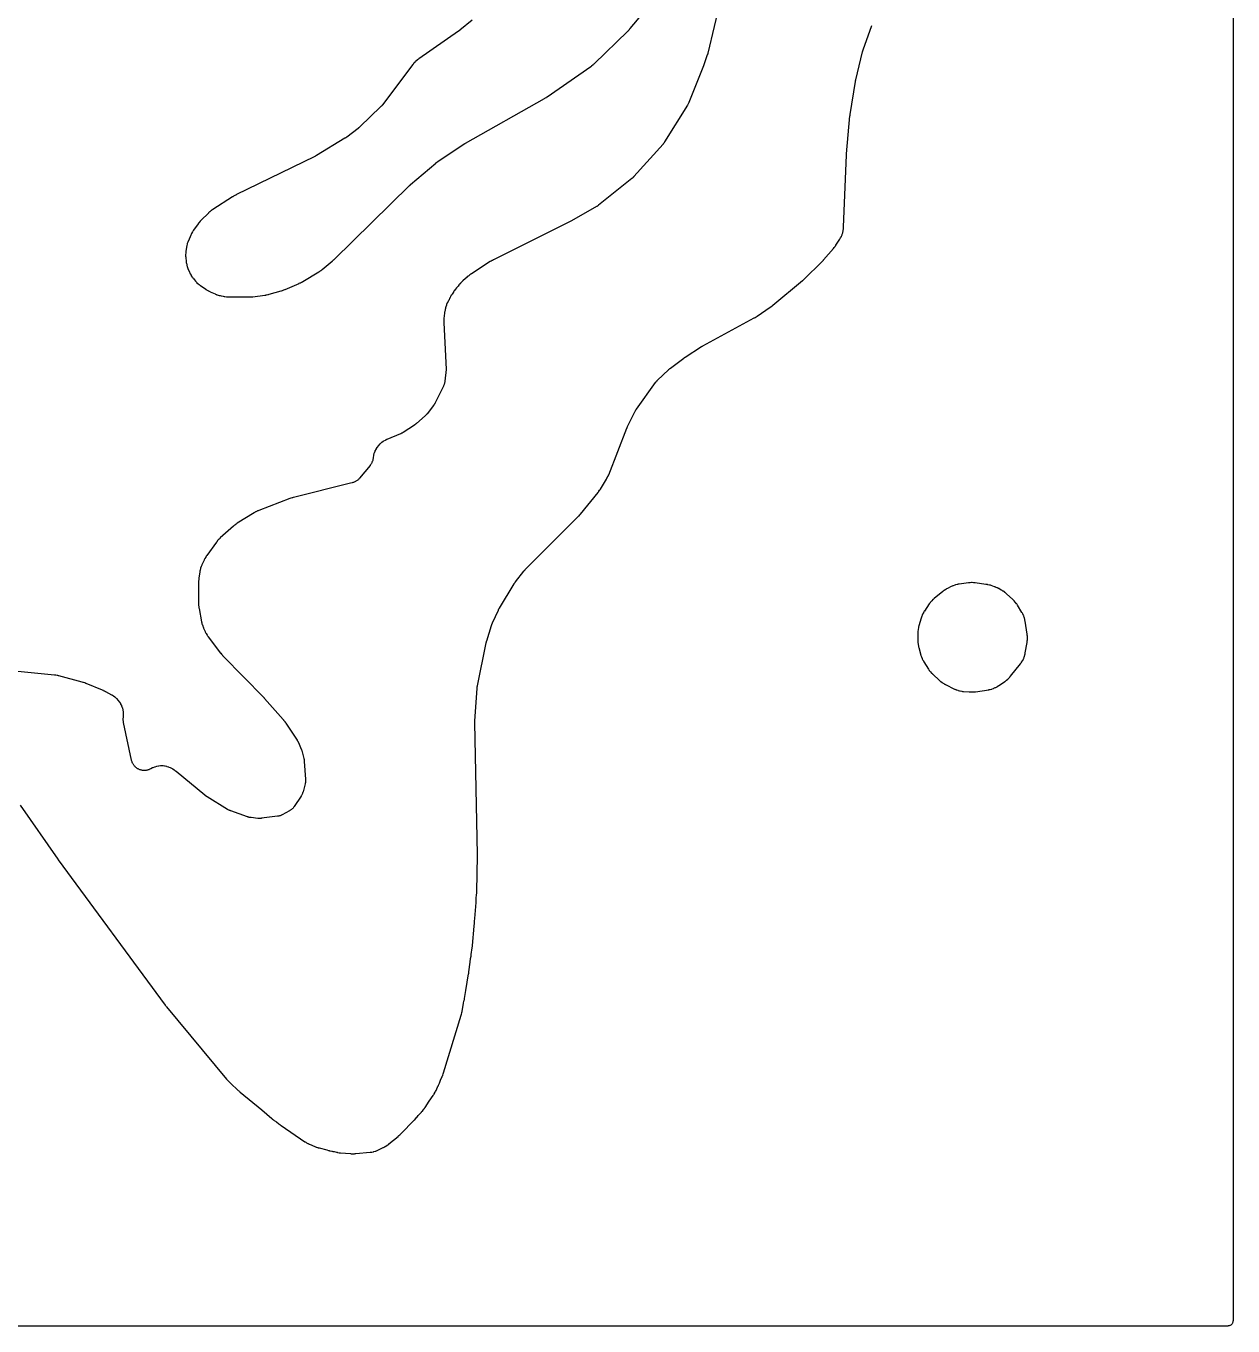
# Model space of a CAD drawing. Header units: millimetres. Extents: x 0 to 300, y 0 to 300.
# Drawn here: x 160.7 to 300, y -0.1 to 150 of the extents above; entities that cross this region are included whole.
import ezdxf

# ---------------------------------------------------------------- set-up
doc = ezdxf.new("R2010")
doc.units = ezdxf.units.MM
doc.layers.add('CUT', color=7, linetype='CONTINUOUS')

msp = doc.modelspace()

# ---------------------------------------------------------------- linework, layer by layer
at = {"layer": 'CUT'}
for points in [[(300.0266, 298.5625), (300.0266, 1.4375), (300.0266, 0.5522), (300.023, 0.4788), (300.0143, 0.4206), (300.0001, 0.3635), (299.9802, 0.3082), (299.9551, 0.255), (299.9249, 0.2046), (299.8898, 0.1573), (299.8503, 0.1137), (299.8068, 0.0743), (299.7595, 0.0392), (299.7091, 0.009), (299.6559, -0.0162), (299.6005, -0.036), (299.5435, -0.0503), (299.4853, -0.0589), (299.4119, -0.0625), (298.5266, -0.0625), (1.4375, -0.0625)], [(240.8376, 153.0595), (239.3937, 146.876), (239.3912, 146.8653), (239.385, 146.8404), (239.3823, 146.8297), (239.3789, 146.8167), (239.3761, 146.806), (239.3693, 146.7812), (239.3664, 146.7706), (239.3629, 146.7585), (239.3598, 146.7479), (239.3524, 146.7233), (239.3492, 146.7127), (239.3452, 146.6999), (239.3419, 146.6894), (239.3339, 146.665), (239.3304, 146.6545), (238.9004, 145.3879), (237.197, 141.1633), (237.1933, 141.1543), (237.1875, 141.1404), (237.1777, 141.1176), (237.1643, 141.0877), (237.0506, 140.8771), (234.4101, 136.6257), (234.4049, 136.6174), (234.3967, 136.6045), (234.3829, 136.5835), (234.3639, 136.5555), (234.3467, 136.5309), (234.3327, 136.5117), (234.3246, 136.5007), (234.3216, 136.4967), (234.3035, 136.4734), (234.2625, 136.4222), (234.2373, 136.3921), (234.2285, 136.3821), (234.222, 136.3747), (230.8523, 132.6133), (230.8461, 132.6064), (230.8364, 132.5959), (230.8202, 132.5787), (230.7982, 132.5558), (230.7784, 132.5359), (230.7624, 132.5203), (230.7532, 132.5115), (230.7497, 132.5082), (230.7294, 132.4895), (230.6835, 132.4486), (230.6554, 132.4246), (230.6458, 132.4167), (230.6386, 132.4109), (226.7836, 129.3164), (226.778, 129.312), (226.765, 129.3018), (226.7626, 129.2999), (226.737, 129.2805), (226.6851, 129.2427), (226.667, 129.2299), (226.6414, 129.2132), (226.5725, 129.17), (226.5426, 129.152), (223.6508, 127.4914), (214.716, 123.0482), (214.6647, 123.023), (214.6489, 123.0149), (214.6468, 123.0138), (214.6397, 123.0103), (214.6245, 123.0024), (214.5262, 122.95), (214.5112, 122.9417), (214.3896, 122.8723), (214.3749, 122.8636), (214.2797, 122.8056), (214.2652, 122.7965), (212.0906, 121.3848), (212.083, 121.3797), (212.0479, 121.357), (212.0297, 121.3447), (211.913, 121.2627), (211.8952, 121.2498), (211.7526, 121.1416), (211.7353, 121.1281), (211.6249, 121.0378), (211.6081, 121.0236), (211.1315, 120.604), (211.1203, 120.5939), (211.0486, 120.5274), (211.0377, 120.5171), (210.9956, 120.4761), (210.9745, 120.4546), (210.8415, 120.3114), (210.8216, 120.2888), (210.7838, 120.2439), (210.7743, 120.2322), (210.7133, 120.1558), (210.7041, 120.1439), (210.5682, 119.9645), (210.5037, 119.9004), (210.4945, 119.891), (210.4353, 119.8295), (210.4263, 119.8199), (210.3915, 119.7821), (210.3741, 119.7624), (210.2655, 119.6335), (210.2335, 119.5919), (210.1366, 119.4541), (210.1219, 119.4322), (210.0943, 119.389), (210.0873, 119.3778), (210.0429, 119.3048), (210.0362, 119.2935), (209.9592, 119.1606), (209.8822, 119.0591), (209.8747, 119.0489), (209.8266, 118.9826), (209.8193, 118.9723), (209.7912, 118.9318), (209.7773, 118.9108), (209.6908, 118.7742), (209.6657, 118.7304), (209.591, 118.5871), (209.5798, 118.5644), (209.5589, 118.5198), (209.5537, 118.5083), (209.5205, 118.4334), (209.5155, 118.4218), (209.4747, 118.3242), (209.424, 118.2368), (209.4161, 118.2227), (209.3656, 118.1298), (209.358, 118.1154), (209.3292, 118.0588), (209.3153, 118.0294), (209.2309, 117.8389), (209.2079, 117.7781), (209.1447, 117.5795), (209.1357, 117.5482), (209.1197, 117.4868), (209.1158, 117.471), (209.0921, 117.368), (209.0886, 117.3521), (209.0837, 117.3278), (209.0751, 117.2997), (209.0605, 117.2425), (209.0231, 117.0572), (209.018, 117.0281), (209.0093, 116.9712), (209.0073, 116.9566), (208.9953, 116.8615), (208.9936, 116.8468), (208.9319, 116.2385), (208.931, 116.228), (208.9248, 116.155), (208.924, 116.1441), (208.9209, 116.0962), (208.9198, 116.0731), (208.9159, 115.9288), (208.9158, 115.9065), (208.9162, 115.8679), (208.9164, 115.8574), (208.9184, 115.7851), (208.9188, 115.7733), (209.1754, 110.365), (209.039, 108.9964), (209.034, 108.9556), (209.0231, 108.8812), (209.0076, 108.8006), (208.9948, 108.7474), (208.9719, 108.6686), (208.9543, 108.6168), (208.9244, 108.5403), (208.8938, 108.4716), (208.8763, 108.4345), (207.9021, 106.49), (207.8971, 106.4802), (207.8894, 106.4651), (207.8761, 106.4405), (207.8579, 106.4076), (207.8411, 106.3788), (207.8274, 106.3562), (207.8194, 106.3433), (207.8165, 106.3386), (207.7985, 106.3111), (207.7575, 106.2509), (207.732, 106.2154), (207.7231, 106.2036), (207.7165, 106.1949), (206.9731, 105.2346), (206.9666, 105.2263), (206.9566, 105.2136), (206.9396, 105.1928), (206.9164, 105.1653), (206.8954, 105.1412), (206.8784, 105.1224), (206.8686, 105.1118), (206.8649, 105.1079), (206.843, 105.0853), (206.7936, 105.036), (206.7633, 105.0071), (206.7528, 104.9976), (206.7451, 104.9906), (205.744, 104.102), (205.7389, 104.0974), (205.7267, 104.0868), (205.7245, 104.0849), (205.7006, 104.0648), (205.652, 104.0255), (205.6351, 104.0122), (205.611, 103.9946), (205.5464, 103.9492), (205.5184, 103.9302), (204.2036, 103.0777), (204.1951, 103.0723), (204.1819, 103.0639), (204.1602, 103.0505), (204.1313, 103.0334), (204.1052, 103.0185), (204.0841, 103.0069), (204.072, 103.0004), (204.0675, 102.998), (204.041, 102.9845), (203.9816, 102.9555), (203.9457, 102.939), (203.9334, 102.9336), (203.9243, 102.9297), (202.3272, 102.2562), (202.3132, 102.2501), (202.2227, 102.2092), (202.2088, 102.2027), (202.1551, 102.1768), (202.1279, 102.1628), (201.9561, 102.0687), (201.9041, 102.0367), (201.745, 101.9272), (201.6965, 101.89), (201.5494, 101.7649), (201.5049, 101.723), (201.3712, 101.5835), (201.3313, 101.5373), (201.2125, 101.385), (201.1774, 101.3349), (201.0747, 101.1713), (201.0449, 101.118), (200.9594, 100.9448), (200.9352, 100.8887), (200.8678, 100.7077), (200.8494, 100.6494), (200.8007, 100.4625), (200.7884, 100.4026), (200.7585, 100.2091), (200.7547, 100.1788), (200.7487, 100.1201), (200.7431, 100.0763), (200.7309, 99.9963), (200.7134, 99.9097), (200.6989, 99.8527), (200.6729, 99.7683), (200.6529, 99.7131), (200.6188, 99.6316), (200.5935, 99.5786), (200.5515, 99.5008), (200.5211, 99.4505), (200.4718, 99.3773), (200.4234, 99.3125), (200.3961, 99.2778), (199.1754, 97.8017), (199.144, 97.7657), (199.0849, 97.7015), (199.0168, 97.6349), (198.9692, 97.5931), (198.8943, 97.534), (198.8425, 97.4975), (198.7619, 97.4467), (198.7065, 97.4158), (198.621, 97.3738), (198.5627, 97.3489), (198.4732, 97.3162), (198.3897, 97.2907), (198.3438, 97.2779), (198.1562, 97.2312), (191.5577, 95.587), (191.5401, 95.5823), (191.5093, 95.5737), (191.4262, 95.5502), (191.4088, 95.545), (191.2672, 95.5005), (191.2499, 95.4947), (191.1382, 95.4558), (191.1211, 95.4496), (187.5614, 94.087), (187.5481, 94.0817), (187.4619, 94.0463), (187.4488, 94.0407), (187.3975, 94.0183), (187.3716, 94.0061), (187.2049, 93.9233), (187.1796, 93.91), (187.1307, 93.8827), (187.1183, 93.8756), (187.0381, 93.8283), (187.0259, 93.8209), (185.0636, 92.6), (185.0526, 92.593), (184.9815, 92.5466), (184.9706, 92.5394), (184.9285, 92.5105), (184.9073, 92.4953), (184.7716, 92.3935), (184.751, 92.3774), (184.7116, 92.345), (184.7016, 92.3366), (184.6371, 92.2813), (184.6273, 92.2727), (183.1039, 90.9075), (183.0922, 90.8967), (183.0168, 90.8254), (183.0053, 90.8143), (182.9612, 90.7703), (182.9392, 90.7472), (182.8004, 90.5932), (182.7797, 90.5689), (182.7405, 90.5205), (182.7306, 90.508), (182.6675, 90.4256), (182.658, 90.4128), (181.5437, 88.8758), (181.5352, 88.8638), (181.4812, 88.7852), (181.473, 88.773), (181.4417, 88.725), (181.4262, 88.7001), (181.3299, 88.5355), (181.3157, 88.5098), (181.2892, 88.459), (181.2826, 88.4459), (181.2406, 88.3602), (181.2343, 88.347), (180.9772, 87.7886), (180.9713, 87.7755), (180.9344, 87.6901), (180.9289, 87.6768), (180.9079, 87.6249), (180.8979, 87.5981), (180.8373, 87.4248), (180.821, 87.3698), (180.7773, 87.1915), (180.7711, 87.1635), (180.7604, 87.1086), (180.7578, 87.0945), (180.7422, 87.0027), (180.7399, 86.9885), (180.6364, 86.2794), (180.6336, 86.2577), (180.6182, 86.1164), (180.6163, 86.0946), (180.6034, 85.9169), (180.6022, 85.895), (180.5972, 85.753), (180.5968, 85.7312), (180.5988, 83.3327), (180.5989, 83.3187), (180.6011, 83.2281), (180.6016, 83.2141), (180.6042, 83.1597), (180.6062, 83.1318), (180.6232, 82.9513), (180.6264, 82.9236), (180.634, 82.8696), (180.6362, 82.8558), (180.6509, 82.7664), (180.6534, 82.7526), (180.9429, 81.2217), (180.9465, 81.2041), (180.9717, 81.0898), (180.9758, 81.0723), (180.993, 81.0042), (181.0028, 80.9696), (181.0734, 80.7467), (181.0853, 80.7127), (181.1105, 80.6472), (181.1172, 80.6305), (181.1625, 80.5226), (181.1697, 80.5061), (181.3556, 80.0975), (181.3626, 80.0825), (181.4098, 79.986), (181.4173, 79.9712), (181.4472, 79.914), (181.4633, 79.8851), (181.5733, 79.7005), (181.591, 79.6726), (181.6271, 79.619), (181.6365, 79.6055), (181.6989, 79.518), (181.7087, 79.5046), (183.1449, 77.6057), (183.1566, 77.5908), (183.2337, 77.4952), (183.2458, 77.4806), (183.3464, 77.3638), (183.359, 77.3496), (183.4421, 77.259), (183.4551, 77.2453), (188.1177, 72.4715), (188.1209, 72.4682), (188.1283, 72.4605), (188.1315, 72.4572), (188.1389, 72.4494), (188.1429, 72.4453), (188.152, 72.4356), (188.156, 72.4314), (188.1628, 72.4241), (188.1666, 72.42), (188.1754, 72.4104), (188.1787, 72.4068), (188.1861, 72.3987), (188.1963, 72.3873), (188.2007, 72.3823), (190.3485, 69.9501), (190.3506, 69.9478), (190.3588, 69.9384), (190.3623, 69.9343), (190.4005, 69.89), (190.4055, 69.8843), (190.4921, 69.7864), (190.5029, 69.774), (190.5281, 69.7444), (190.5373, 69.7334), (190.548, 69.7202), (190.5712, 69.6909), (190.5811, 69.6781), (190.5984, 69.6554), (190.6081, 69.6425), (190.6304, 69.6121), (190.6398, 69.599), (190.6512, 69.583), (190.6604, 69.5697), (190.6816, 69.5385), (190.6906, 69.5251), (191.9649, 67.5791), (191.9702, 67.5709), (191.9789, 67.5573), (191.9991, 67.524), (192.0322, 67.467), (192.0465, 67.4415), (192.0479, 67.4388), (192.0613, 67.4128), (192.0907, 67.3538), (192.1072, 67.3186), (192.1138, 67.3038), (192.1177, 67.2949), (192.4579, 66.505), (192.4607, 66.4984), (192.4673, 66.4829), (192.47, 66.4762), (192.4712, 66.4733), (192.4816, 66.447), (192.5048, 66.3851), (192.5126, 66.3634), (192.5236, 66.3291), (192.5469, 66.2505), (192.5563, 66.2164), (192.7559, 65.4318), (192.7583, 65.4218), (192.7623, 65.4053), (192.771, 65.3657), (192.7841, 65.2985), (192.7894, 65.2686), (192.7899, 65.2654), (192.7942, 65.2354), (192.8028, 65.1674), (192.8069, 65.1271), (192.8083, 65.1104), (192.809, 65.1003), (192.9504, 63.0511), (192.9512, 63.0388), (192.9523, 63.0183), (192.9537, 62.969), (192.9537, 62.9045), (192.9496, 62.8182), (192.9413, 62.7321), (192.929, 62.6466), (192.9167, 62.5833), (192.9059, 62.5351), (192.9009, 62.5152), (192.8978, 62.5033), (192.6594, 61.6077), (192.6562, 61.596), (192.6508, 61.5767), (192.6365, 61.5304), (192.6161, 61.4705), (192.5851, 61.3916), (192.5504, 61.3142), (192.5121, 61.2386), (192.4809, 61.1835), (192.4559, 61.1421), (192.4451, 61.1251), (192.4385, 61.115), (191.6399, 59.9039), (191.6337, 59.8946), (191.6301, 59.8894), (191.6004, 59.8481), (191.5578, 59.7923), (191.5057, 59.73), (191.4697, 59.6907), (191.4126, 59.6339), (191.373, 59.5977), (191.3111, 59.5462), (191.2684, 59.5138), (191.2021, 59.468), (191.1441, 59.4316), (191.1003, 59.4058), (191.0932, 59.4019), (191.0828, 59.3963), (190.2431, 58.9479), (190.2341, 58.9431), (190.2261, 58.939), (190.174, 58.914), (190.0972, 58.8802), (190.0083, 58.8465), (189.948, 58.8272), (189.856, 58.8031), (189.7738, 58.7862), (189.7168, 58.7763), (189.708, 58.7751), (189.6978, 58.7737), (187.8759, 58.5394), (187.8628, 58.5378), (187.8412, 58.5353), (187.7887, 58.5309), (187.6998, 58.526), (187.6604, 58.5247), (187.6563, 58.5247), (187.6168, 58.5251), (187.5278, 58.528), (187.4753, 58.5313), (187.4536, 58.5333), (187.4405, 58.5346), (186.6656, 58.617), (186.6525, 58.6185), (186.6308, 58.6211), (186.5786, 58.629), (186.4907, 58.6449), (186.4519, 58.6528), (186.4479, 58.6537), (186.4095, 58.6634), (186.3233, 58.687), (186.2728, 58.7024), (186.2521, 58.7094), (186.2396, 58.7137), (184.3064, 59.3988), (184.2951, 59.4028), (184.2765, 59.4097), (184.2322, 59.4274), (184.158, 59.4594), (184.1254, 59.4742), (184.122, 59.4758), (184.0901, 59.4919), (184.0186, 59.5297), (183.977, 59.5531), (183.96, 59.5633), (183.9498, 59.5695), (181.5812, 61.0307), (181.5683, 61.0388), (181.5383, 61.0579), (181.5256, 61.0663), (181.5101, 61.0765), (181.4975, 61.0851), (181.4682, 61.1053), (181.4558, 61.114), (181.4338, 61.1297), (181.4215, 61.1386), (181.3929, 61.1598), (181.3808, 61.169), (181.366, 61.1803), (181.354, 61.1896), (181.3262, 61.2118), (181.3143, 61.2213), (178.0117, 63.9369), (177.9569, 63.982), (177.9455, 63.9911), (177.8713, 64.0492), (177.8598, 64.058), (177.8143, 64.0918), (177.7906, 64.1086), (177.6363, 64.2122), (177.5866, 64.2422), (177.4252, 64.3293), (177.3729, 64.3543), (177.2039, 64.4254), (177.1494, 64.4453), (176.9743, 64.4997), (176.9181, 64.5142), (176.7385, 64.5515), (176.6812, 64.5605), (176.4989, 64.5802), (176.441, 64.5837), (176.2577, 64.5857), (176.1997, 64.5836), (176.017, 64.5679), (175.9595, 64.5602), (175.7791, 64.5269), (175.7227, 64.5137), (175.5464, 64.4632), (175.4915, 64.4445), (175.3209, 64.3773), (175.268, 64.3534), (175.1047, 64.2699), (175.1024, 64.2688), (175.0896, 64.262), (175.0834, 64.2587), (175.0631, 64.248), (174.9856, 64.2085), (174.9043, 64.1721), (174.849, 64.1505), (174.7645, 64.1222), (174.7073, 64.1062), (174.6204, 64.0865), (174.562, 64.0762), (174.4735, 64.0652), (174.4144, 64.0607), (174.3253, 64.0585), (174.2659, 64.0599), (174.1771, 64.0665), (174.1182, 64.0738), (174.0304, 64.0891), (173.9725, 64.1022), (173.8867, 64.1261), (173.8304, 64.1449), (173.7473, 64.1772), (173.6931, 64.2014), (173.6137, 64.2418), (173.5622, 64.2713), (173.4871, 64.3193), (173.4388, 64.3537), (173.3688, 64.409), (173.3241, 64.448), (173.26, 64.5099), (173.2194, 64.5531), (173.1617, 64.6211), (173.1255, 64.6681), (173.0748, 64.7414), (173.0435, 64.7918), (173.0003, 64.8698), (172.9742, 64.923), (172.9389, 65.0049), (172.9181, 65.0605), (172.8911, 65.1454), (172.8702, 65.2244), (172.8599, 65.2677), (171.9448, 69.5857), (171.9418, 69.6003), (171.9411, 69.6034), (171.9388, 69.6152), (171.9334, 69.6444), (171.9312, 69.6563), (171.9307, 69.6596), (171.9291, 69.6688), (171.9259, 69.6887), (171.9236, 69.7032), (171.9231, 69.7063), (171.9213, 69.7183), (171.9172, 69.7476), (171.9157, 69.7596), (171.9153, 69.7623), (171.9104, 69.8186), (171.9051, 69.9133), (171.9053, 70.0179), (171.911, 70.1134), (171.9157, 70.1655), (171.9181, 70.1855), (171.9189, 70.193), (171.9273, 70.2725), (171.9298, 70.3034), (171.9404, 70.4991), (171.9406, 70.5603), (171.9313, 70.7535), (171.9252, 70.8145), (171.8963, 71.0058), (171.884, 71.0657), (171.8358, 71.2531), (171.8175, 71.3115), (171.7504, 71.493), (171.7263, 71.5492), (171.641, 71.7229), (171.6113, 71.7764), (171.5088, 71.9405), (171.4737, 71.9907), (171.355, 72.1435), (171.3151, 72.1899), (171.1814, 72.3298), (171.137, 72.3718), (170.9898, 72.4974), (170.9412, 72.5347), (170.7798, 72.6461), (170.7542, 72.6629), (170.7033, 72.6943), (170.6902, 72.7021), (170.6042, 72.7522), (170.5909, 72.7598), (169.8804, 73.1499), (169.8657, 73.1578), (169.7689, 73.2074), (169.7539, 73.2149), (169.6308, 73.2738), (169.6156, 73.2808), (169.5162, 73.325), (169.5008, 73.3316), (167.6105, 74.1099), (167.5925, 74.117), (167.4746, 74.1612), (167.4563, 74.1677), (167.3067, 74.2183), (167.2882, 74.2242), (167.1677, 74.2606), (167.1491, 74.2659), (164.4541, 74.9869), (164.4422, 74.99), (164.3647, 75.009), (164.3527, 75.0119), (164.3059, 75.0224), (164.2818, 75.0272), (164.1247, 75.0557), (164.1005, 75.0596), (164.0529, 75.0663), (164.0408, 75.0678), (163.9615, 75.0772), (163.9493, 75.0786), (157.7955, 75.6813)], [(212.167, 150.6559), (210.7554, 149.5014), (210.7497, 149.4968), (210.7366, 149.4863), (210.7309, 149.4817), (210.7177, 149.4712), (210.7107, 149.4658), (210.6945, 149.4532), (210.6875, 149.4479), (210.6794, 149.4417), (210.6724, 149.4364), (210.6558, 149.4241), (210.6487, 149.4188), (210.6451, 149.4162), (210.6366, 149.4101), (210.6168, 149.3959), (210.6082, 149.3899), (206.0132, 146.1986), (206.0003, 146.1893), (205.917, 146.1281), (205.9043, 146.1185), (205.8552, 146.0804), (205.8305, 146.0602), (205.6762, 145.9267), (205.6303, 145.8826), (205.491, 145.7335), (205.4699, 145.7096), (205.43, 145.662), (205.4199, 145.6497), (205.3555, 145.5687), (205.3457, 145.5561), (201.8494, 140.9116), (201.8439, 140.9044), (201.8353, 140.8932), (201.8208, 140.8749), (201.8011, 140.8506), (201.7833, 140.8294), (201.7689, 140.8127), (201.7606, 140.8032), (201.7575, 140.7997), (201.7391, 140.7796), (201.6975, 140.7355), (201.672, 140.7095), (201.6632, 140.701), (201.6567, 140.6946), (199.2006, 138.3418), (199.1919, 138.3336), (199.1715, 138.3146), (199.1626, 138.3065), (199.1518, 138.2967), (199.1429, 138.2887), (199.122, 138.2702), (199.113, 138.2623), (199.1026, 138.2533), (199.0934, 138.2456), (199.072, 138.2276), (199.0628, 138.22), (199.0515, 138.2108), (199.0422, 138.2033), (199.0203, 138.1859), (199.0109, 138.1785), (197.7259, 137.1863), (197.7156, 137.1785), (197.6915, 137.1604), (197.6811, 137.1528), (197.6683, 137.1435), (197.6578, 137.136), (197.6332, 137.1186), (197.6226, 137.1112), (197.6104, 137.1029), (197.5997, 137.0956), (197.5746, 137.079), (197.5637, 137.0719), (197.5505, 137.0634), (197.5396, 137.0565), (197.514, 137.0406), (197.503, 137.0338), (194.2177, 135.0523), (194.2092, 135.0472), (194.1892, 135.0354), (194.1806, 135.0304), (194.17, 135.0244), (194.1614, 135.0195), (194.1411, 135.0082), (194.1324, 135.0034), (194.1223, 134.9979), (194.1135, 134.9932), (194.093, 134.9823), (194.0842, 134.9777), (194.0734, 134.9721), (194.0645, 134.9676), (194.0438, 134.9572), (194.0348, 134.9528), (184.9013, 130.4927), (184.8859, 130.4849), (184.7861, 130.4326), (184.7708, 130.4243), (184.6475, 130.355), (184.6325, 130.3463), (184.5359, 130.2882), (184.5212, 130.2791), (182.2403, 128.8175), (182.2272, 128.8089), (182.1434, 128.7521), (182.1306, 128.7431), (182.0811, 128.7077), (182.0562, 128.6889), (181.898, 128.5625), (181.8741, 128.5424), (181.8286, 128.502), (181.817, 128.4915), (181.743, 128.4223), (181.7318, 128.4115), (180.9121, 127.6042), (180.9027, 127.5947), (180.8422, 127.5325), (180.833, 127.5228), (180.7975, 127.4846), (180.7798, 127.4646), (180.6675, 127.3323), (180.6507, 127.3116), (180.6187, 127.2704), (180.6106, 127.2597), (180.559, 127.19), (180.5512, 127.1792), (180.0114, 126.415), (180.0025, 126.402), (179.9458, 126.3171), (179.9372, 126.3039), (179.9045, 126.252), (179.8884, 126.225), (179.7887, 126.0468), (179.7741, 126.0189), (179.747, 125.9639), (179.7402, 125.9497), (179.6975, 125.8569), (179.6911, 125.8426), (179.419, 125.2086), (179.4141, 125.1968), (179.3829, 125.1194), (179.3782, 125.1075), (179.3604, 125.0606), (179.3518, 125.0364), (179.3001, 124.8802), (179.286, 124.8308), (179.2478, 124.6707), (179.2424, 124.6456), (179.2329, 124.5963), (179.2305, 124.5837), (179.2164, 124.5015), (179.2144, 124.4888), (179.1355, 123.9621), (179.1338, 123.9497), (179.1235, 123.8692), (179.122, 123.8568), (179.1168, 123.8082), (179.1146, 123.7834), (179.1042, 123.6236), (179.103, 123.5736), (179.1059, 123.4135), (179.1068, 123.3885), (179.1098, 123.3398), (179.1106, 123.3273), (179.1171, 123.2464), (179.1183, 123.234), (179.1586, 122.8368), (179.1603, 122.8221), (179.1724, 122.7266), (179.1744, 122.712), (179.1831, 122.6548), (179.1882, 122.6257), (179.2259, 122.4397), (179.2405, 122.3824), (179.2963, 122.201), (179.3057, 122.173), (179.3254, 122.1186), (179.3307, 122.1048), (179.3657, 122.0152), (179.3712, 122.0015), (179.5395, 121.6005), (179.5456, 121.5865), (179.5862, 121.4961), (179.5926, 121.4823), (179.6184, 121.4287), (179.6323, 121.4015), (179.7258, 121.23), (179.7577, 121.178), (179.8681, 121.0168), (179.8859, 120.9921), (179.922, 120.9448), (179.9314, 120.9328), (179.9935, 120.8555), (180.0032, 120.8438), (180.2511, 120.5507), (180.2598, 120.5407), (180.3166, 120.4765), (180.3254, 120.4667), (180.3604, 120.4288), (180.3787, 120.4099), (180.4989, 120.2909), (180.538, 120.2554), (180.6681, 120.1474), (180.6888, 120.131), (180.7299, 120.0999), (180.7405, 120.092), (180.8099, 120.0417), (180.8207, 120.0341), (181.435, 119.6096), (181.4462, 119.602), (181.5198, 119.5535), (181.5312, 119.5462), (181.5761, 119.5181), (181.5994, 119.5042), (181.7527, 119.4176), (181.7766, 119.4048), (181.8238, 119.3809), (181.836, 119.3749), (181.9154, 119.3368), (181.9277, 119.3311), (182.5191, 119.0642), (182.535, 119.0572), (182.6394, 119.0137), (182.6556, 119.0073), (182.719, 118.983), (182.7518, 118.9715), (182.9672, 118.9029), (183.0007, 118.8934), (183.0665, 118.8766), (183.0834, 118.8725), (183.1938, 118.8477), (183.2108, 118.8441), (183.4367, 118.8002), (183.4502, 118.7978), (183.5381, 118.7828), (183.5516, 118.7806), (183.6046, 118.7728), (183.6318, 118.7695), (183.8091, 118.7516), (183.8365, 118.7494), (183.89, 118.7465), (183.9037, 118.7459), (183.9928, 118.7431), (184.0065, 118.7428), (186.3426, 118.7216), (186.3627, 118.7218), (186.4934, 118.725), (186.5135, 118.7258), (186.6773, 118.7353), (186.6973, 118.7368), (186.8275, 118.7488), (186.8475, 118.751), (188.2663, 118.9294), (188.2774, 118.9309), (188.355, 118.9421), (188.3665, 118.9439), (188.4173, 118.9523), (188.4416, 118.9568), (188.5928, 118.9882), (188.6161, 118.9935), (188.6562, 119.0035), (188.667, 119.0063), (188.7419, 119.0264), (188.754, 119.0298), (190.1501, 119.4373), (190.168, 119.4428), (190.2829, 119.4803), (190.3005, 119.4863), (190.4433, 119.5378), (190.4608, 119.5444), (190.5732, 119.5889), (190.5904, 119.5961), (192.2033, 120.2935), (192.2209, 120.3015), (192.3342, 120.3549), (192.3515, 120.3633), (192.4915, 120.4349), (192.5085, 120.4439), (192.6181, 120.5045), (192.6349, 120.5141), (194.4684, 121.6049), (194.4777, 121.6105), (194.5427, 121.6508), (194.5524, 121.6569), (194.5945, 121.6842), (194.6145, 121.6977), (194.7376, 121.7845), (194.7564, 121.7983), (194.7884, 121.8228), (194.797, 121.8295), (194.8562, 121.8765), (194.8658, 121.8843), (196.0333, 122.8511), (196.043, 122.8593), (196.1051, 122.913), (196.1146, 122.9213), (196.1911, 122.9904), (196.2004, 122.9989), (196.2602, 123.0552), (196.2693, 123.0639), (204.9431, 131.5751), (204.9476, 131.5795), (204.9582, 131.5897), (204.9628, 131.594), (204.9737, 131.6045), (204.9793, 131.6098), (204.9925, 131.6221), (204.9982, 131.6274), (205.0048, 131.6335), (205.0105, 131.6388), (205.0239, 131.6509), (205.0297, 131.6561), (205.0327, 131.6588), (205.0396, 131.6648), (205.0558, 131.6789), (205.0627, 131.685), (207.9802, 134.1775), (207.9905, 134.1862), (208.0147, 134.2062), (208.0251, 134.2147), (208.0378, 134.2249), (208.0483, 134.2332), (208.0729, 134.2524), (208.0835, 134.2606), (208.0958, 134.2699), (208.1066, 134.2779), (208.1318, 134.2964), (208.1427, 134.3042), (208.156, 134.3137), (208.167, 134.3214), (208.1928, 134.3391), (208.2039, 134.3466), (211.2703, 136.3899), (211.2759, 136.3936), (211.289, 136.4022), (211.2946, 136.4058), (211.3081, 136.4145), (211.3151, 136.419), (211.3313, 136.4293), (211.3383, 136.4336), (211.3464, 136.4387), (211.3535, 136.443), (211.37, 136.453), (211.3771, 136.4572), (211.3806, 136.4594), (211.3891, 136.4643), (211.4088, 136.4758), (211.4173, 136.4806), (220.554, 141.6441), (220.5659, 141.651), (220.6431, 141.697), (220.6548, 141.7042), (220.7504, 141.7642), (220.762, 141.7716), (220.837, 141.8211), (220.8484, 141.8289), (225.8787, 145.3186), (225.8886, 145.3256), (225.9526, 145.372), (225.9624, 145.3792), (226.0003, 145.4078), (226.0194, 145.4229), (226.1414, 145.5231), (226.1599, 145.5389), (226.1954, 145.5705), (226.2044, 145.5787), (226.2623, 145.6325), (226.2711, 145.6408), (230.1735, 149.4142), (230.1847, 149.4253), (230.2565, 149.4984), (230.2674, 149.5098), (230.355, 149.604), (230.3656, 149.6157), (230.4335, 149.6925), (230.4438, 149.7045), (231.904, 151.4486)], [(160.0161, 60.0626), (164.3452, 53.8405), (164.3473, 53.8374), (164.3621, 53.8164), (164.3644, 53.8132), (164.383, 53.7872), (164.3853, 53.784), (164.4001, 53.7635), (164.4026, 53.7602), (176.7601, 36.9538), (176.7651, 36.9471), (176.8001, 36.9008), (176.8056, 36.8937), (176.8501, 36.8367), (176.8556, 36.8298), (176.8914, 36.7852), (176.8974, 36.778), (183.8379, 28.4217), (183.8461, 28.412), (183.9001, 28.3497), (183.9085, 28.3402), (183.9418, 28.3034), (183.9592, 28.285), (184.0749, 28.1675), (184.093, 28.1498), (184.1293, 28.116), (184.1387, 28.1074), (184.2001, 28.0525), (184.2097, 28.0441), (184.2953, 27.9708), (185.1655, 27.1358), (185.1735, 27.1282), (185.2303, 27.0757), (185.2391, 27.0677), (185.3112, 27.0037), (185.32, 26.996), (185.3779, 26.9465), (185.3875, 26.9385), (187.9075, 24.8753), (189.0449, 23.9006), (189.0565, 23.8909), (189.1326, 23.8289), (189.1444, 23.8195), (189.2419, 23.7441), (189.254, 23.735), (189.3332, 23.6769), (189.3455, 23.6682), (189.5871, 23.5001), (189.8724, 23.2665), (189.8829, 23.2581), (189.9515, 23.2044), (189.9622, 23.1963), (190.0498, 23.1308), (190.0606, 23.1229), (190.1316, 23.0724), (190.1426, 23.0647), (192.8776, 21.207), (192.8894, 21.1991), (192.9666, 21.1493), (192.9785, 21.1418), (193.0256, 21.113), (193.0501, 21.0988), (193.211, 21.0103), (193.2361, 20.9973), (193.2857, 20.973), (193.2985, 20.967), (193.3819, 20.9285), (193.3948, 20.9228), (194.0026, 20.6599), (194.0145, 20.6549), (194.0921, 20.6233), (194.1041, 20.6186), (194.1512, 20.6006), (194.1754, 20.5919), (194.3343, 20.5389), (194.3589, 20.5312), (194.4073, 20.5173), (194.4197, 20.5139), (194.5008, 20.4926), (194.5133, 20.4894), (195.4158, 20.2721), (195.5914, 20.2132), (195.606, 20.2085), (195.7013, 20.1792), (195.716, 20.1749), (195.7737, 20.1588), (195.8034, 20.1513), (195.9978, 20.1075), (196.0279, 20.1016), (196.0869, 20.0914), (196.102, 20.089), (196.2006, 20.0746), (196.2158, 20.0726), (196.2717, 20.0659), (196.5262, 20.0047), (196.5367, 20.0022), (196.6103, 19.9859), (196.6213, 19.9835), (196.6698, 19.9737), (196.6933, 19.9695), (196.8399, 19.9458), (196.8626, 19.9426), (196.9021, 19.9378), (196.9129, 19.9366), (196.987, 19.9289), (196.9991, 19.9277), (198.1335, 19.8328), (198.1467, 19.8318), (198.2323, 19.8266), (198.2455, 19.8259), (198.297, 19.8239), (198.3234, 19.8234), (198.4949, 19.8242), (198.5213, 19.8249), (198.5728, 19.8274), (198.586, 19.8282), (198.6716, 19.8342), (198.6847, 19.8353), (198.7194, 19.8385), (198.7299, 19.8392), (198.7458, 19.8405), (200.4089, 19.9953), (200.4225, 19.9968), (200.5105, 20.007), (200.524, 20.0087), (200.5767, 20.016), (200.6037, 20.0204), (200.7755, 20.0523), (200.8285, 20.0647), (200.9945, 20.1115), (201.0462, 20.1286), (201.2094, 20.1911), (201.2347, 20.2014), (201.2835, 20.2227), (201.2959, 20.2283), (201.3763, 20.2655), (201.3886, 20.2714), (201.9286, 20.5365), (201.944, 20.5443), (202.0434, 20.5967), (202.0585, 20.605), (202.1172, 20.6381), (202.1468, 20.656), (202.3356, 20.7774), (202.3576, 20.7925), (202.3696, 20.8002), (202.3977, 20.8196), (202.4515, 20.8589), (202.4651, 20.8691), (202.5528, 20.9371), (202.5662, 20.9478), (203.6303, 21.8224), (203.6423, 21.8325), (203.7192, 21.8991), (203.7309, 21.9095), (203.8251, 21.9956), (203.8365, 22.0063), (203.9098, 22.0769), (203.921, 22.0879), (205.5377, 23.727), (205.552, 23.7421), (205.6437, 23.8417), (205.6575, 23.8572), (205.768, 23.9861), (205.7813, 24.0021), (205.8658, 24.1078), (205.8785, 24.1243), (205.9568, 24.2295), (206.3447, 24.637), (206.3554, 24.6486), (206.4243, 24.7249), (206.4347, 24.7367), (206.4749, 24.7836), (206.4948, 24.8082), (206.62, 24.971), (206.6386, 24.9966), (206.6735, 25.0474), (206.6823, 25.0606), (206.7383, 25.1468), (206.7468, 25.1601), (207.2032, 25.9047), (207.6668, 26.5279), (207.6766, 26.5415), (207.7392, 26.6306), (207.7486, 26.6444), (207.7846, 26.699), (207.8023, 26.7274), (207.9119, 26.9154), (207.928, 26.9448), (207.9577, 27.003), (207.9651, 27.018), (208.0119, 27.1163), (208.0189, 27.1315), (208.1837, 27.5044), (208.1902, 27.515), (208.1995, 27.5308), (208.2587, 27.6342), (208.2675, 27.6503), (208.3011, 27.7134), (208.3173, 27.7463), (208.4161, 27.9629), (208.4303, 27.9967), (208.4559, 28.0635), (208.4622, 28.0807), (208.5015, 28.1932), (208.5072, 28.2106), (208.5353, 28.2997), (208.7328, 28.7463), (208.7398, 28.7629), (208.7841, 28.8719), (208.7907, 28.8888), (208.8422, 29.0272), (208.8482, 29.0442), (208.8859, 29.1557), (208.8914, 29.1729), (210.9096, 35.8004), (210.9146, 35.8178), (210.9456, 35.9317), (210.9501, 35.9493), (210.9846, 36.0933), (210.9885, 36.1111), (211.0125, 36.2266), (211.0159, 36.2444), (211.1866, 37.2125), (211.2377, 37.4207), (211.2407, 37.4337), (211.2595, 37.5186), (211.2623, 37.5317), (211.2835, 37.6387), (211.286, 37.6519), (211.301, 37.7375), (211.3032, 37.7507), (211.4416, 38.6586), (211.7795, 40.5748), (211.7809, 40.5834), (211.7906, 40.6433), (211.792, 40.6525), (211.8029, 40.7274), (211.8041, 40.7365), (211.8118, 40.7957), (211.813, 40.8055), (211.9403, 41.9292), (212.0033, 42.3421), (212.0523, 42.6423), (212.0539, 42.6525), (212.0642, 42.7235), (212.0657, 42.7344), (212.077, 42.8231), (212.0783, 42.8339), (212.0784, 42.8347), (212.1931, 43.5875), (212.1945, 43.597), (212.2035, 43.6632), (212.2048, 43.6734), (212.2146, 43.7562), (212.2158, 43.7662), (212.2224, 43.8317), (212.2234, 43.8424), (212.4097, 46.0742), (212.4494, 46.4239), (212.4503, 46.4326), (212.4563, 46.4934), (212.4571, 46.5028), (212.4634, 46.5788), (212.4641, 46.588), (212.4681, 46.648), (212.4687, 46.6579), (212.4844, 46.9682), (212.6403, 48.8356), (212.6414, 48.8514), (212.6473, 48.9542), (212.648, 48.9701), (212.6519, 49.0993), (212.6522, 49.1152), (212.6526, 49.2182), (212.6525, 49.234), (212.6521, 49.248), (212.7, 49.7837), (212.7007, 49.7935), (212.7057, 49.8622), (212.7064, 49.8728), (212.7111, 49.9585), (212.7116, 49.9689), (212.7141, 50.0367), (212.7144, 50.0478), (212.7937, 54.2356), (212.7938, 54.2411), (212.7942, 54.2791), (212.7942, 54.2849), (212.7942, 54.3324), (212.7942, 54.3381), (212.7938, 54.3756), (212.7937, 54.3817), (212.4926, 69.5773), (212.4924, 69.5873), (212.4922, 69.6106), (212.4922, 69.6206), (212.4922, 69.6328), (212.4923, 69.6428), (212.4926, 69.6662), (212.4928, 69.6762), (212.4931, 69.6877), (212.4934, 69.6977), (212.4943, 69.721), (212.4947, 69.731), (212.4952, 69.7432), (212.4958, 69.7532), (212.4971, 69.7765), (212.4978, 69.7865), (212.7575, 73.5391), (212.7587, 73.554), (212.7617, 73.5885), (212.763, 73.6033), (212.7649, 73.6214), (212.7665, 73.6362), (212.7706, 73.6706), (212.7725, 73.6854), (212.7748, 73.7023), (212.777, 73.717), (212.7822, 73.7513), (212.7846, 73.766), (212.7876, 73.7839), (212.7902, 73.7985), (212.7966, 73.8327), (212.7995, 73.8472), (213.8068, 78.7826), (213.8091, 78.7936), (213.8147, 78.8192), (213.8171, 78.8302), (213.8202, 78.8436), (213.8228, 78.8546), (213.829, 78.8801), (213.8318, 78.891), (213.835, 78.9036), (213.8378, 78.9144), (213.8447, 78.9398), (213.8477, 78.9506), (213.8514, 78.9639), (213.8546, 78.9747), (213.8621, 78.9998), (213.8653, 79.0106), (214.4268, 80.8167), (214.4312, 80.8305), (214.4418, 80.8627), (214.4464, 80.8764), (214.4522, 80.8931), (214.4571, 80.9068), (214.4687, 80.9386), (214.4738, 80.9522), (214.4797, 80.9677), (214.485, 80.9812), (214.4976, 81.0127), (214.5031, 81.0261), (214.51, 81.0424), (214.5157, 81.0557), (214.5294, 81.0867), (214.5353, 81.0999), (215.2106, 82.571), (215.216, 82.5826), (215.2289, 82.6096), (215.2345, 82.6212), (215.2414, 82.6352), (215.2472, 82.6467), (215.2608, 82.6733), (215.2668, 82.6847), (215.2737, 82.6977), (215.2798, 82.709), (215.2942, 82.7353), (215.3004, 82.7465), (215.3082, 82.7601), (215.3146, 82.7712), (215.3297, 82.7971), (215.3363, 82.8081), (217.0247, 85.5968), (217.032, 85.6085), (217.049, 85.6358), (217.0564, 85.6474), (217.0656, 85.6615), (217.0732, 85.673), (217.091, 85.6997), (217.0988, 85.7111), (217.1078, 85.7241), (217.1157, 85.7353), (217.1344, 85.7615), (217.1425, 85.7726), (217.1525, 85.7861), (217.1608, 85.7971), (217.1803, 85.8227), (217.1887, 85.8336), (218.1698, 87.0799), (218.1781, 87.0904), (218.1977, 87.1145), (218.2062, 87.1248), (218.2166, 87.1373), (218.2252, 87.1474), (218.2455, 87.171), (218.2543, 87.181), (218.2645, 87.1925), (218.2734, 87.2024), (218.2944, 87.2253), (218.3035, 87.2351), (218.3146, 87.2469), (218.3238, 87.2565), (218.3455, 87.2789), (218.3548, 87.2884), (224.429, 93.3632), (224.4402, 93.3747), (224.512, 93.4505), (224.5229, 93.4623), (224.6105, 93.5599), (224.6211, 93.572), (224.6888, 93.6515), (224.6991, 93.6639), (226.716, 96.1673), (226.7275, 96.1821), (226.801, 96.2794), (226.8121, 96.2946), (226.9005, 96.4195), (226.911, 96.4349), (226.9783, 96.5366), (226.9884, 96.5525), (227.6946, 97.6963), (227.7016, 97.7079), (227.7458, 97.7832), (227.7524, 97.7949), (227.778, 97.8408), (227.7906, 97.8645), (227.8686, 98.0208), (227.8801, 98.0451), (227.9015, 98.0931), (227.9068, 98.1054), (227.9405, 98.186), (227.9456, 98.1985), (230.0586, 103.5848), (230.0621, 103.5935), (230.0703, 103.6138), (230.0739, 103.6225), (230.0783, 103.6331), (230.0819, 103.6417), (230.0906, 103.6619), (230.0943, 103.6705), (230.0987, 103.6804), (230.1025, 103.6889), (230.1116, 103.7089), (230.1155, 103.7174), (230.1204, 103.7278), (230.1244, 103.7363), (230.1338, 103.7561), (230.1379, 103.7645), (231.0068, 105.5301), (231.011, 105.5385), (231.0175, 105.5514), (231.0286, 105.5725), (231.0437, 105.6007), (231.0576, 105.6255), (231.069, 105.6451), (231.0755, 105.6562), (231.078, 105.6603), (231.0927, 105.684), (231.1263, 105.7363), (231.1471, 105.7672), (231.1543, 105.7775), (231.1597, 105.7851), (233.3625, 108.8517), (233.3686, 108.86), (233.3781, 108.8729), (233.394, 108.8939), (233.4159, 108.9218), (233.4357, 108.9462), (233.4517, 108.9653), (233.461, 108.9762), (233.4644, 108.9802), (233.4851, 109.0032), (233.5319, 109.0535), (233.5606, 109.083), (233.5705, 109.0928), (233.5779, 109.1), (234.8476, 110.3181), (234.8577, 110.3277), (234.8816, 110.3499), (234.8919, 110.3594), (234.9045, 110.3708), (234.915, 110.3801), (234.9395, 110.4015), (234.9501, 110.4106), (234.9624, 110.421), (234.9731, 110.4299), (234.9983, 110.4506), (235.0092, 110.4594), (235.0225, 110.47), (235.0335, 110.4786), (235.0593, 110.4985), (235.0705, 110.5069), (236.6389, 111.676), (236.644, 111.6797), (236.6559, 111.6885), (236.661, 111.6922), (236.6732, 111.7011), (236.6795, 111.7056), (236.6943, 111.7161), (236.7006, 111.7205), (236.708, 111.7257), (236.7144, 111.7301), (236.7294, 111.7404), (236.7358, 111.7447), (236.7392, 111.747), (236.7468, 111.7521), (236.7647, 111.7638), (236.7724, 111.7689), (238.6717, 112.9904), (238.6774, 112.994), (238.6909, 113.0026), (238.6967, 113.0062), (238.7104, 113.0147), (238.7175, 113.0191), (238.7341, 113.0292), (238.7412, 113.0335), (238.7495, 113.0384), (238.7567, 113.0427), (238.7736, 113.0525), (238.7808, 113.0567), (238.7845, 113.0588), (238.7931, 113.0637), (238.8133, 113.0749), (238.822, 113.0797), (244.7581, 116.3012), (244.7709, 116.3084), (244.8534, 116.3558), (244.8661, 116.3633), (244.9683, 116.4254), (244.9807, 116.4332), (245.0609, 116.4846), (245.0732, 116.4927), (246.6093, 117.5323), (246.6217, 117.5409), (246.7015, 117.5978), (246.7137, 117.6068), (246.812, 117.6808), (246.8239, 117.69), (246.9008, 117.7509), (246.9125, 117.7604), (250.3249, 120.6086), (250.3332, 120.6156), (250.3906, 120.6653), (250.3994, 120.6731), (250.4697, 120.7364), (250.4781, 120.7442), (250.5327, 120.7953), (250.5416, 120.8038), (252.5196, 122.7324), (252.5296, 122.7423), (252.5937, 122.8079), (252.6034, 122.818), (252.682, 122.9022), (252.6915, 122.9126), (252.7524, 122.9811), (252.7617, 122.9917), (253.8901, 124.3208), (253.9017, 124.3349), (253.9757, 124.4275), (253.9868, 124.442), (254.0761, 124.561), (254.0868, 124.5758), (254.155, 124.6728), (254.1652, 124.6879), (254.6242, 125.3848), (254.6315, 125.3963), (254.6784, 125.4711), (254.6855, 125.4827), (254.7126, 125.5283), (254.726, 125.5519), (254.8082, 125.7054), (254.8317, 125.7544), (254.8987, 125.9125), (254.9177, 125.9634), (254.9702, 126.127), (254.9844, 126.1794), (255.0219, 126.347), (255.0313, 126.4005), (255.0538, 126.5731), (255.0567, 126.6001), (255.0612, 126.653), (255.0622, 126.6665), (255.0676, 126.7547), (255.0683, 126.7682), (255.3942, 135.1233), (255.3944, 135.1281), (255.3949, 135.1394), (255.3951, 135.1442), (255.3957, 135.1557), (255.396, 135.1616), (255.3968, 135.1754), (255.3971, 135.1814), (255.3975, 135.1882), (255.3979, 135.1941), (255.3989, 135.208), (255.3993, 135.2132), (255.4002, 135.2243), (255.4015, 135.2403), (255.4021, 135.2473), (255.8037, 139.612), (255.8042, 139.6182), (255.8057, 139.6326), (255.8063, 139.6388), (255.8079, 139.6535), (255.8087, 139.6611), (255.8107, 139.6787), (255.8116, 139.6863), (255.8127, 139.695), (255.8137, 139.7026), (255.816, 139.7202), (255.817, 139.7278), (255.8175, 139.7316), (255.8188, 139.7406), (255.822, 139.7614), (255.8234, 139.7703), (256.4405, 143.6068), (256.4417, 143.6139), (256.4444, 143.6303), (256.4456, 143.6373), (256.4486, 143.654), (256.4502, 143.6626), (256.4539, 143.6827), (256.4556, 143.6912), (256.4575, 143.7011), (256.4593, 143.7097), (256.4634, 143.7298), (256.4652, 143.7383), (256.4662, 143.7427), (256.4685, 143.7528), (256.4739, 143.7764), (256.4762, 143.7865), (257.2562, 147.0114), (257.259, 147.0227), (257.2657, 147.049), (257.2687, 147.0602), (257.2723, 147.0737), (257.2754, 147.0848), (257.2827, 147.1107), (257.2859, 147.1218), (257.2897, 147.1345), (257.2931, 147.1456), (257.3011, 147.1713), (257.3046, 147.1823), (257.3089, 147.1958), (257.3126, 147.2067), (257.3212, 147.2323), (257.325, 147.2432), (258.3212, 150.0585)]]:
    msp.add_lwpolyline(points, dxfattribs=at)
msp.add_lwpolyline([(263.6427, 80.0437), (263.6422, 80.0294), (263.6404, 79.9369), (263.6403, 79.9227), (263.6434, 79.0218), (263.6436, 79.0082), (263.6459, 78.9203), (263.6465, 78.9067), (263.649, 78.8539), (263.6509, 78.8269), (263.6672, 78.6542), (263.6747, 78.6006), (263.7064, 78.43), (263.712, 78.4035), (263.724, 78.352), (263.7272, 78.3389), (263.7491, 78.2537), (263.7527, 78.2406), (264.0003, 77.3605), (264.0043, 77.3468), (264.0316, 77.2579), (264.036, 77.2443), (264.0537, 77.1913), (264.0634, 77.1644), (264.1296, 76.9934), (264.1528, 76.9411), (264.235, 76.7772), (264.2484, 76.752), (264.2758, 76.7033), (264.283, 76.6909), (264.3305, 76.611), (264.338, 76.5988), (264.8561, 75.773), (264.8635, 75.7616), (264.912, 75.688), (264.9196, 75.6768), (264.9498, 75.6332), (264.9657, 75.6113), (265.071, 75.4729), (265.1058, 75.4313), (265.2232, 75.3031), (265.242, 75.2835), (265.2795, 75.246), (265.2892, 75.2366), (265.353, 75.1757), (265.3629, 75.1665), (266.1461, 74.4526), (266.1566, 74.4432), (266.2256, 74.3833), (266.2363, 74.3742), (266.2785, 74.3392), (266.3006, 74.3218), (266.4445, 74.2134), (266.4909, 74.1817), (266.6443, 74.0873), (266.6685, 74.0732), (266.7166, 74.0466), (266.7289, 74.04), (266.8099, 73.9977), (266.8224, 73.9913), (267.8873, 73.4662), (267.9001, 73.4601), (267.9834, 73.4215), (267.9962, 73.4157), (268.0468, 73.3937), (268.073, 73.383), (268.2422, 73.3186), (268.2958, 73.301), (268.468, 73.2534), (268.523, 73.2409), (268.7013, 73.2093), (268.7292, 73.205), (268.7839, 73.1979), (268.798, 73.1963), (268.8893, 73.1867), (268.9033, 73.1854), (269.5576, 73.132), (269.575, 73.1308), (269.6882, 73.1249), (269.7056, 73.1242), (269.7736, 73.1226), (269.8085, 73.1228), (270.0349, 73.1307), (270.0697, 73.133), (270.1374, 73.1393), (270.1547, 73.1412), (270.2672, 73.155), (270.2845, 73.1573), (271.8181, 73.3909), (271.8313, 73.3931), (271.9164, 73.408), (271.9294, 73.4104), (271.9804, 73.4205), (272.0064, 73.4262), (272.1719, 73.4667), (272.2229, 73.4816), (272.3821, 73.5358), (272.4316, 73.5552), (272.5853, 73.6233), (272.6329, 73.647), (272.782, 73.7295), (272.805, 73.7429), (272.8493, 73.7701), (272.8605, 73.7771), (272.9332, 73.8239), (272.9443, 73.8312), (273.6957, 74.3391), (273.7084, 74.3479), (273.7898, 74.406), (273.8022, 74.4151), (273.8502, 74.4513), (273.8743, 74.4705), (274.0256, 74.5971), (274.0707, 74.639), (274.2082, 74.7805), (274.2291, 74.8031), (274.2688, 74.8483), (274.2788, 74.86), (274.3428, 74.9369), (274.3525, 74.9488), (275.4901, 76.3891), (275.4992, 76.401), (275.5575, 76.4787), (275.5664, 76.4907), (275.6002, 76.5383), (275.6169, 76.5631), (275.7201, 76.7245), (275.7498, 76.7764), (275.8352, 76.9449), (275.8596, 76.9995), (275.9278, 77.1757), (275.9466, 77.2324), (275.9977, 77.417), (276.0049, 77.446), (276.0177, 77.503), (276.0208, 77.5176), (276.0396, 77.6129), (276.0423, 77.6276), (276.2529, 78.8524), (276.2554, 78.8684), (276.2704, 78.9724), (276.2725, 78.9884), (276.2798, 79.0511), (276.2827, 79.0833), (276.2957, 79.2901), (276.2962, 79.3548), (276.2868, 79.5618), (276.2845, 79.594), (276.2782, 79.6568), (276.2764, 79.6729), (276.2632, 79.7772), (276.2609, 79.7932), (276.0309, 81.2827), (276.0285, 81.2972), (276.0116, 81.3913), (276.0088, 81.4057), (275.9973, 81.462), (275.9907, 81.4907), (275.9438, 81.6733), (275.9264, 81.7295), (275.8627, 81.9043), (275.8399, 81.9585), (275.7583, 82.1285), (275.7449, 82.1547), (275.7176, 82.2052), (275.7104, 82.218), (275.6628, 82.301), (275.6553, 82.3136), (275.1578, 83.1332), (275.1502, 83.1455), (275.0993, 83.2249), (275.0913, 83.237), (275.0596, 83.284), (275.0428, 83.3076), (274.9315, 83.4565), (274.8945, 83.5012), (274.7693, 83.6386), (274.7493, 83.6595), (274.7092, 83.6995), (274.6988, 83.7096), (274.6304, 83.7745), (274.6198, 83.7844), (273.8603, 84.4712), (273.8473, 84.4825), (273.7621, 84.5552), (273.7489, 84.5662), (273.6965, 84.6083), (273.6691, 84.6292), (273.487, 84.7592), (273.4584, 84.7784), (273.4016, 84.8143), (273.3869, 84.8233), (273.2905, 84.8803), (273.2756, 84.8888), (272.9822, 85.0512), (272.9711, 85.0572), (272.8985, 85.0954), (272.8872, 85.1012), (272.8431, 85.1232), (272.8203, 85.134), (272.6706, 85.2011), (272.6474, 85.2109), (272.6016, 85.2292), (272.5898, 85.2337), (272.513, 85.2625), (272.5011, 85.2668), (272.1217, 85.3998), (272.1073, 85.4046), (272.0129, 85.435), (271.9983, 85.4395), (271.9412, 85.4564), (271.9117, 85.4642), (271.719, 85.5105), (271.6891, 85.5168), (271.6306, 85.5278), (271.6156, 85.5304), (271.5177, 85.5461), (271.5026, 85.5483), (270.2545, 85.7162), (270.2414, 85.7178), (270.1565, 85.7273), (270.1434, 85.7287), (270.0922, 85.7333), (270.0659, 85.7351), (269.8975, 85.7428), (269.8449, 85.7429), (269.6764, 85.7359), (269.6501, 85.7342), (269.5989, 85.7298), (269.5858, 85.7286), (269.5008, 85.7194), (269.4878, 85.7179), (268.4244, 85.5795), (268.4076, 85.5771), (268.2981, 85.5596), (268.2813, 85.5567), (268.2159, 85.5444), (268.1825, 85.5371), (267.9705, 85.4845), (267.9053, 85.4644), (267.7005, 85.388), (267.6689, 85.3752), (267.608, 85.3485), (267.5925, 85.3414), (267.4923, 85.294), (267.477, 85.2864), (267.0653, 85.077), (267.0512, 85.0696), (266.9601, 85.0202), (266.9462, 85.0124), (266.8923, 84.9813), (266.8651, 84.9646), (266.6915, 84.8516), (266.6652, 84.8336), (266.615, 84.7969), (266.6022, 84.7873), (266.5201, 84.7241), (266.5076, 84.7142), (265.5333, 83.9211), (265.5219, 83.9116), (265.4489, 83.8491), (265.4377, 83.8394), (265.3948, 83.8007), (265.3733, 83.7804), (265.2388, 83.6469), (265.1989, 83.6032), (265.0782, 83.457), (265.0599, 83.4338), (265.0254, 83.3875), (265.0167, 83.3755), (264.9611, 83.2971), (264.9527, 83.2849), (264.3947, 82.4548), (264.3862, 82.4418), (264.3321, 82.3566), (264.324, 82.3434), (264.2928, 82.2914), (264.2776, 82.2644), (264.1842, 82.0887), (264.158, 82.0324), (264.0833, 81.848), (264.0724, 81.8189), (264.0526, 81.7617), (264.0477, 81.7469), (264.0172, 81.6507), (264.0127, 81.6359), (263.7551, 80.7441), (263.7513, 80.7304), (263.7277, 80.6409), (263.7242, 80.6271), (263.7114, 80.573), (263.7054, 80.5451), (263.6716, 80.3658), (263.6637, 80.3094), (263.6471, 80.1276), (263.6451, 80.0992)], close=True, dxfattribs=at)

doc.saveas('drawing.dxf')
